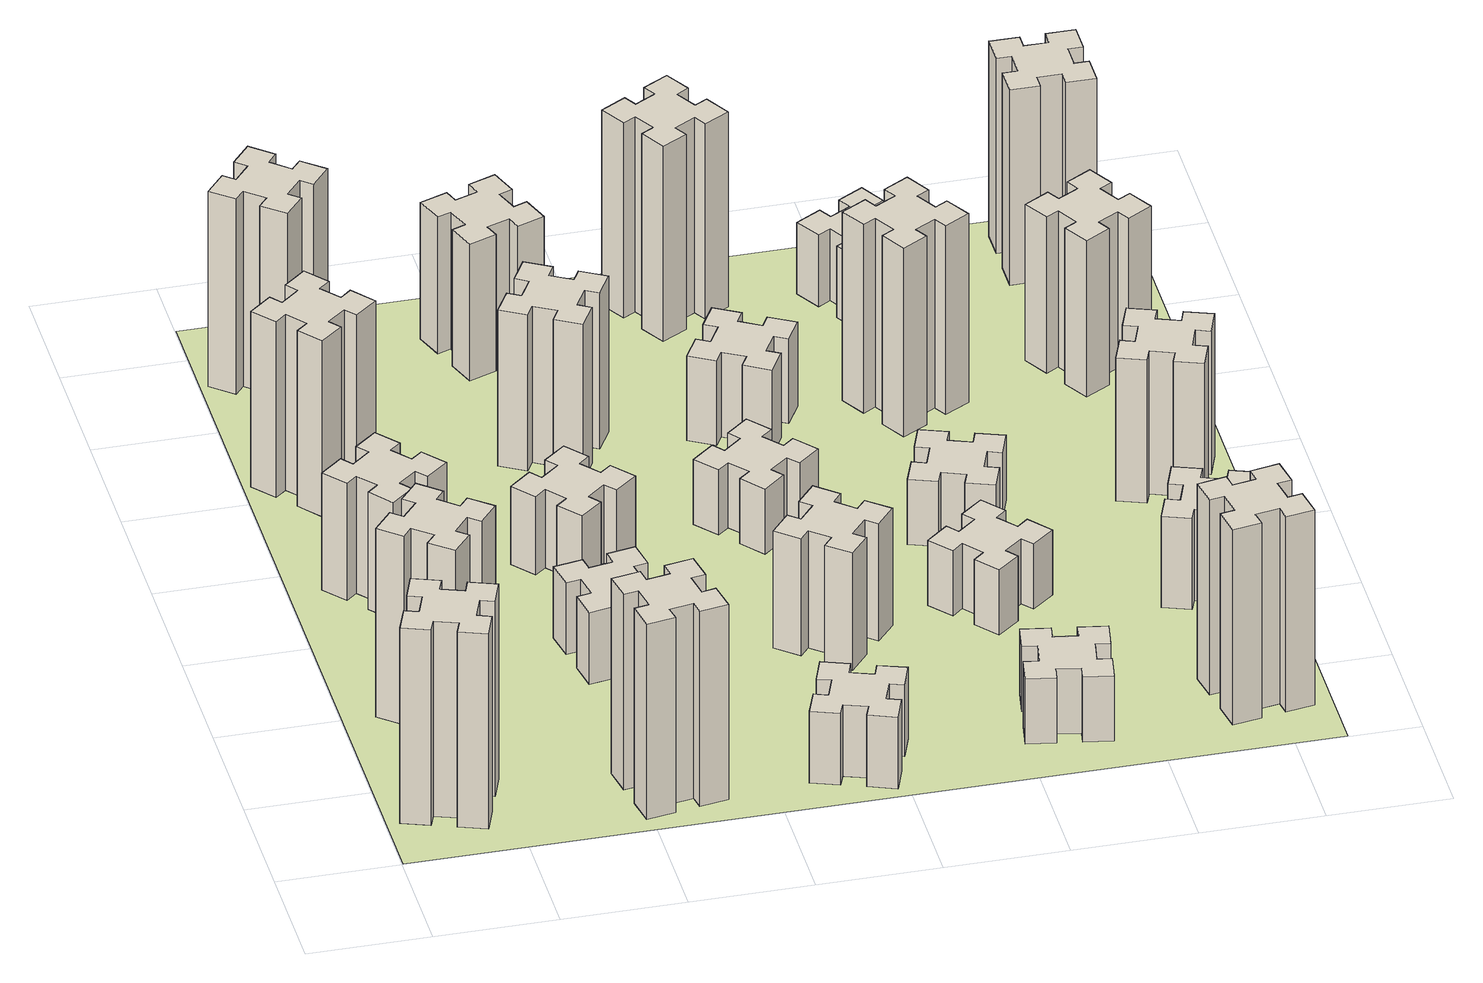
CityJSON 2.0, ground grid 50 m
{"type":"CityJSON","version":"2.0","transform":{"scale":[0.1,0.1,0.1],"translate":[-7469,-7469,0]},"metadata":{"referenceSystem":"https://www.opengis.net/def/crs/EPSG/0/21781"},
"CityObjects":{
"building1":{"type":"Building","attributes":{"class":"1000","function":"1000","usage":"1000","yearOfConstruction":2016,"roofType":"1000","measuredHeight":90,"storeysAboveGround":30,"storeysBelowGround":0},"geometry":[{"type":"Solid","lod":"1","boundaries":[[[[0,1,2,3,4,5,6,7,8,9,10,11,12,13,14,15,16,17,18,19]],[[17,16,20,21]],[[16,15,22,20]],[[15,14,23,22]],[[14,13,24,23]],[[13,12,25,24]],[[12,11,26,25]],[[11,10,27,26]],[[10,9,28,27]],[[9,8,29,28]],[[8,7,30,29]],[[7,6,31,30]],[[6,5,32,31]],[[5,4,33,32]],[[4,3,34,33]],[[3,2,35,34]],[[2,1,36,35]],[[1,0,37,36]],[[0,19,38,37]],[[19,18,39,38]],[[18,17,21,39]],[[24,25,26,27,28,29,30,31,32,33,34,35,36,37,38,39,21,20,22,23]]]]}]},
"building2":{"type":"Building","attributes":{"class":"1000","function":"1000","usage":"1000","yearOfConstruction":2016,"roofType":"1000","measuredHeight":87,"storeysAboveGround":30,"storeysBelowGround":0},"geometry":[{"type":"Solid","lod":"1","boundaries":[[[[40,41,42,43,44,45,46,47,48,49,50,51,52,53,54,55,56,57,58,59]],[[57,56,60,61]],[[56,55,62,60]],[[55,54,63,62]],[[54,53,64,63]],[[53,52,65,64]],[[52,51,66,65]],[[51,50,67,66]],[[50,49,68,67]],[[49,48,69,68]],[[48,47,70,69]],[[47,46,71,70]],[[46,45,72,71]],[[45,44,73,72]],[[44,43,74,73]],[[43,42,75,74]],[[42,41,76,75]],[[41,40,77,76]],[[40,59,78,77]],[[59,58,79,78]],[[58,57,61,79]],[[64,65,66,67,68,69,70,71,72,73,74,75,76,77,78,79,61,60,62,63]]]]}]},
"building3":{"type":"Building","attributes":{"class":"1000","function":"1000","usage":"1000","yearOfConstruction":2016,"roofType":"1000","measuredHeight":54,"storeysAboveGround":30,"storeysBelowGround":0},"geometry":[{"type":"Solid","lod":"1","boundaries":[[[[80,81,82,83,84,85,86,87,88,89,90,91,92,93,94,95,96,97,98,99]],[[97,96,100,101]],[[96,95,102,100]],[[95,94,103,102]],[[94,93,104,103]],[[93,92,105,104]],[[92,91,106,105]],[[91,90,107,106]],[[90,89,108,107]],[[89,88,109,108]],[[88,87,110,109]],[[87,86,111,110]],[[86,85,112,111]],[[85,84,113,112]],[[84,83,114,113]],[[83,82,115,114]],[[82,81,116,115]],[[81,80,117,116]],[[80,99,118,117]],[[99,98,119,118]],[[98,97,101,119]],[[104,105,106,107,108,109,110,111,112,113,114,115,116,117,118,119,101,100,102,103]]]]}]},
"building4":{"type":"Building","attributes":{"class":"1000","function":"1000","usage":"1000","yearOfConstruction":2016,"roofType":"1000","measuredHeight":81,"storeysAboveGround":30,"storeysBelowGround":0},"geometry":[{"type":"Solid","lod":"1","boundaries":[[[[120,121,122,123,124,125,126,127,128,129,130,131,132,133,134,135,136,137,138,139]],[[137,136,140,141]],[[136,135,142,140]],[[135,134,143,142]],[[134,133,144,143]],[[133,132,145,144]],[[132,131,146,145]],[[131,130,147,146]],[[130,129,148,147]],[[129,128,149,148]],[[128,127,150,149]],[[127,126,151,150]],[[126,125,152,151]],[[125,124,153,152]],[[124,123,154,153]],[[123,122,155,154]],[[122,121,156,155]],[[121,120,157,156]],[[120,139,158,157]],[[139,138,159,158]],[[138,137,141,159]],[[144,145,146,147,148,149,150,151,152,153,154,155,156,157,158,159,141,140,142,143]]]]}]},
"building5":{"type":"Building","attributes":{"class":"1000","function":"1000","usage":"1000","yearOfConstruction":2016,"roofType":"1000","measuredHeight":90,"storeysAboveGround":30,"storeysBelowGround":0},"geometry":[{"type":"Solid","lod":"1","boundaries":[[[[160,161,162,163,164,165,166,167,168,169,170,171,172,173,174,175,176,177,178,179]],[[177,176,180,181]],[[176,175,182,180]],[[175,174,183,182]],[[174,173,184,183]],[[173,172,185,184]],[[172,171,186,185]],[[171,170,187,186]],[[170,169,188,187]],[[169,168,189,188]],[[168,167,190,189]],[[167,166,191,190]],[[166,165,192,191]],[[165,164,193,192]],[[164,163,194,193]],[[163,162,195,194]],[[162,161,196,195]],[[161,160,197,196]],[[160,179,198,197]],[[179,178,199,198]],[[178,177,181,199]],[[184,185,186,187,188,189,190,191,192,193,194,195,196,197,198,199,181,180,182,183]]]]}]},
"building6":{"type":"Building","attributes":{"class":"1000","function":"1000","usage":"1000","yearOfConstruction":2016,"roofType":"1000","measuredHeight":90,"storeysAboveGround":30,"storeysBelowGround":0},"geometry":[{"type":"Solid","lod":"1","boundaries":[[[[200,201,202,203,204,205,206,207,208,209,210,211,212,213,214,215,216,217,218,219]],[[217,216,220,221]],[[216,215,222,220]],[[215,214,223,222]],[[214,213,224,223]],[[213,212,225,224]],[[212,211,226,225]],[[211,210,227,226]],[[210,209,228,227]],[[209,208,229,228]],[[208,207,230,229]],[[207,206,231,230]],[[206,205,232,231]],[[205,204,233,232]],[[204,203,234,233]],[[203,202,235,234]],[[202,201,236,235]],[[201,200,237,236]],[[200,219,238,237]],[[219,218,239,238]],[[218,217,221,239]],[[224,225,226,227,228,229,230,231,232,233,234,235,236,237,238,239,221,220,222,223]]]]}]},
"building7":{"type":"Building","attributes":{"class":"1000","function":"1000","usage":"1000","yearOfConstruction":2016,"roofType":"1000","measuredHeight":33,"storeysAboveGround":30,"storeysBelowGround":0},"geometry":[{"type":"Solid","lod":"1","boundaries":[[[[240,241,242,243,244,245,246,247,248,249,250,251,252,253,254,255,256,257,258,259]],[[257,256,260,261]],[[256,255,262,260]],[[255,254,263,262]],[[254,253,264,263]],[[253,252,265,264]],[[252,251,266,265]],[[251,250,267,266]],[[250,249,268,267]],[[249,248,269,268]],[[248,247,270,269]],[[247,246,271,270]],[[246,245,272,271]],[[245,244,273,272]],[[244,243,274,273]],[[243,242,275,274]],[[242,241,276,275]],[[241,240,277,276]],[[240,259,278,277]],[[259,258,279,278]],[[258,257,261,279]],[[264,265,266,267,268,269,270,271,272,273,274,275,276,277,278,279,261,260,262,263]]]]}]},
"building8":{"type":"Building","attributes":{"class":"1000","function":"1000","usage":"1000","yearOfConstruction":2016,"roofType":"1000","measuredHeight":36,"storeysAboveGround":30,"storeysBelowGround":0},"geometry":[{"type":"Solid","lod":"1","boundaries":[[[[280,281,282,283,284,285,286,287,288,289,290,291,292,293,294,295,296,297,298,299]],[[297,296,300,301]],[[296,295,302,300]],[[295,294,303,302]],[[294,293,304,303]],[[293,292,305,304]],[[292,291,306,305]],[[291,290,307,306]],[[290,289,308,307]],[[289,288,309,308]],[[288,287,310,309]],[[287,286,311,310]],[[286,285,312,311]],[[285,284,313,312]],[[284,283,314,313]],[[283,282,315,314]],[[282,281,316,315]],[[281,280,317,316]],[[280,299,318,317]],[[299,298,319,318]],[[298,297,301,319]],[[304,305,306,307,308,309,310,311,312,313,314,315,316,317,318,319,301,300,302,303]]]]}]},
"building9":{"type":"Building","attributes":{"class":"1000","function":"1000","usage":"1000","yearOfConstruction":2016,"roofType":"1000","measuredHeight":33,"storeysAboveGround":30,"storeysBelowGround":0},"geometry":[{"type":"Solid","lod":"1","boundaries":[[[[320,321,322,323,324,325,326,327,328,329,330,331,332,333,334,335,336,337,338,339]],[[337,336,340,341]],[[336,335,342,340]],[[335,334,343,342]],[[334,333,344,343]],[[333,332,345,344]],[[332,331,346,345]],[[331,330,347,346]],[[330,329,348,347]],[[329,328,349,348]],[[328,327,350,349]],[[327,326,351,350]],[[326,325,352,351]],[[325,324,353,352]],[[324,323,354,353]],[[323,322,355,354]],[[322,321,356,355]],[[321,320,357,356]],[[320,339,358,357]],[[339,338,359,358]],[[338,337,341,359]],[[344,345,346,347,348,349,350,351,352,353,354,355,356,357,358,359,341,340,342,343]]]]}]},
"building10":{"type":"Building","attributes":{"class":"1000","function":"1000","usage":"1000","yearOfConstruction":2016,"roofType":"1000","measuredHeight":72,"storeysAboveGround":30,"storeysBelowGround":0},"geometry":[{"type":"Solid","lod":"1","boundaries":[[[[360,361,362,363,364,365,366,367,368,369,370,371,372,373,374,375,376,377,378,379]],[[377,376,380,381]],[[376,375,382,380]],[[375,374,383,382]],[[374,373,384,383]],[[373,372,385,384]],[[372,371,386,385]],[[371,370,387,386]],[[370,369,388,387]],[[369,368,389,388]],[[368,367,390,389]],[[367,366,391,390]],[[366,365,392,391]],[[365,364,393,392]],[[364,363,394,393]],[[363,362,395,394]],[[362,361,396,395]],[[361,360,397,396]],[[360,379,398,397]],[[379,378,399,398]],[[378,377,381,399]],[[384,385,386,387,388,389,390,391,392,393,394,395,396,397,398,399,381,380,382,383]]]]}]},
"building11":{"type":"Building","attributes":{"class":"1000","function":"1000","usage":"1000","yearOfConstruction":2016,"roofType":"1000","measuredHeight":63,"storeysAboveGround":30,"storeysBelowGround":0},"geometry":[{"type":"Solid","lod":"1","boundaries":[[[[400,401,402,403,404,405,406,407,408,409,410,411,412,413,414,415,416,417,418,419]],[[417,416,420,421]],[[416,415,422,420]],[[415,414,423,422]],[[414,413,424,423]],[[413,412,425,424]],[[412,411,426,425]],[[411,410,427,426]],[[410,409,428,427]],[[409,408,429,428]],[[408,407,430,429]],[[407,406,431,430]],[[406,405,432,431]],[[405,404,433,432]],[[404,403,434,433]],[[403,402,435,434]],[[402,401,436,435]],[[401,400,437,436]],[[400,419,438,437]],[[419,418,439,438]],[[418,417,421,439]],[[424,425,426,427,428,429,430,431,432,433,434,435,436,437,438,439,421,420,422,423]]]]}]},
"building12":{"type":"Building","attributes":{"class":"1000","function":"1000","usage":"1000","yearOfConstruction":2016,"roofType":"1000","measuredHeight":54,"storeysAboveGround":30,"storeysBelowGround":0},"geometry":[{"type":"Solid","lod":"1","boundaries":[[[[440,441,442,443,444,445,446,447,448,449,450,451,452,453,454,455,456,457,458,459]],[[457,456,460,461]],[[456,455,462,460]],[[455,454,463,462]],[[454,453,464,463]],[[453,452,465,464]],[[452,451,466,465]],[[451,450,467,466]],[[450,449,468,467]],[[449,448,469,468]],[[448,447,470,469]],[[447,446,471,470]],[[446,445,472,471]],[[445,444,473,472]],[[444,443,474,473]],[[443,442,475,474]],[[442,441,476,475]],[[441,440,477,476]],[[440,459,478,477]],[[459,458,479,478]],[[458,457,461,479]],[[464,465,466,467,468,469,470,471,472,473,474,475,476,477,478,479,461,460,462,463]]]]}]},
"building13":{"type":"Building","attributes":{"class":"1000","function":"1000","usage":"1000","yearOfConstruction":2016,"roofType":"1000","measuredHeight":30,"storeysAboveGround":30,"storeysBelowGround":0},"geometry":[{"type":"Solid","lod":"1","boundaries":[[[[480,481,482,483,484,485,486,487,488,489,490,491,492,493,494,495,496,497,498,499]],[[497,496,500,501]],[[496,495,502,500]],[[495,494,503,502]],[[494,493,504,503]],[[493,492,505,504]],[[492,491,506,505]],[[491,490,507,506]],[[490,489,508,507]],[[489,488,509,508]],[[488,487,510,509]],[[487,486,511,510]],[[486,485,512,511]],[[485,484,513,512]],[[484,483,514,513]],[[483,482,515,514]],[[482,481,516,515]],[[481,480,517,516]],[[480,499,518,517]],[[499,498,519,518]],[[498,497,501,519]],[[504,505,506,507,508,509,510,511,512,513,514,515,516,517,518,519,501,500,502,503]]]]}]},
"building14":{"type":"Building","attributes":{"class":"1000","function":"1000","usage":"1000","yearOfConstruction":2016,"roofType":"1000","measuredHeight":39,"storeysAboveGround":30,"storeysBelowGround":0},"geometry":[{"type":"Solid","lod":"1","boundaries":[[[[520,521,522,523,524,525,526,527,528,529,530,531,532,533,534,535,536,537,538,539]],[[537,536,540,541]],[[536,535,542,540]],[[535,534,543,542]],[[534,533,544,543]],[[533,532,545,544]],[[532,531,546,545]],[[531,530,547,546]],[[530,529,548,547]],[[529,528,549,548]],[[528,527,550,549]],[[527,526,551,550]],[[526,525,552,551]],[[525,524,553,552]],[[524,523,554,553]],[[523,522,555,554]],[[522,521,556,555]],[[521,520,557,556]],[[520,539,558,557]],[[539,538,559,558]],[[538,537,541,559]],[[544,545,546,547,548,549,550,551,552,553,554,555,556,557,558,559,541,540,542,543]]]]}]},
"building15":{"type":"Building","attributes":{"class":"1000","function":"1000","usage":"1000","yearOfConstruction":2016,"roofType":"1000","measuredHeight":30,"storeysAboveGround":30,"storeysBelowGround":0},"geometry":[{"type":"Solid","lod":"1","boundaries":[[[[560,561,562,563,564,565,566,567,568,569,570,571,572,573,574,575,576,577,578,579]],[[577,576,580,581]],[[576,575,582,580]],[[575,574,583,582]],[[574,573,584,583]],[[573,572,585,584]],[[572,571,586,585]],[[571,570,587,586]],[[570,569,588,587]],[[569,568,589,588]],[[568,567,590,589]],[[567,566,591,590]],[[566,565,592,591]],[[565,564,593,592]],[[564,563,594,593]],[[563,562,595,594]],[[562,561,596,595]],[[561,560,597,596]],[[560,579,598,597]],[[579,578,599,598]],[[578,577,581,599]],[[584,585,586,587,588,589,590,591,592,593,594,595,596,597,598,599,581,580,582,583]]]]}]},
"building16":{"type":"Building","attributes":{"class":"1000","function":"1000","usage":"1000","yearOfConstruction":2016,"roofType":"1000","measuredHeight":90,"storeysAboveGround":30,"storeysBelowGround":0},"geometry":[{"type":"Solid","lod":"1","boundaries":[[[[600,601,602,603,604,605,606,607,608,609,610,611,612,613,614,615,616,617,618,619]],[[617,616,620,621]],[[616,615,622,620]],[[615,614,623,622]],[[614,613,624,623]],[[613,612,625,624]],[[612,611,626,625]],[[611,610,627,626]],[[610,609,628,627]],[[609,608,629,628]],[[608,607,630,629]],[[607,606,631,630]],[[606,605,632,631]],[[605,604,633,632]],[[604,603,634,633]],[[603,602,635,634]],[[602,601,636,635]],[[601,600,637,636]],[[600,619,638,637]],[[619,618,639,638]],[[618,617,621,639]],[[624,625,626,627,628,629,630,631,632,633,634,635,636,637,638,639,621,620,622,623]]]]}]},
"building17":{"type":"Building","attributes":{"class":"1000","function":"1000","usage":"1000","yearOfConstruction":2016,"roofType":"1000","measuredHeight":30,"storeysAboveGround":30,"storeysBelowGround":0},"geometry":[{"type":"Solid","lod":"1","boundaries":[[[[640,641,642,643,644,645,646,647,648,649,650,651,652,653,654,655,656,657,658,659]],[[657,656,660,661]],[[656,655,662,660]],[[655,654,663,662]],[[654,653,664,663]],[[653,652,665,664]],[[652,651,666,665]],[[651,650,667,666]],[[650,649,668,667]],[[649,648,669,668]],[[648,647,670,669]],[[647,646,671,670]],[[646,645,672,671]],[[645,644,673,672]],[[644,643,674,673]],[[643,642,675,674]],[[642,641,676,675]],[[641,640,677,676]],[[640,659,678,677]],[[659,658,679,678]],[[658,657,661,679]],[[664,665,666,667,668,669,670,671,672,673,674,675,676,677,678,679,661,660,662,663]]]]}]},
"building18":{"type":"Building","attributes":{"class":"1000","function":"1000","usage":"1000","yearOfConstruction":2016,"roofType":"1000","measuredHeight":30,"storeysAboveGround":30,"storeysBelowGround":0},"geometry":[{"type":"Solid","lod":"1","boundaries":[[[[680,681,682,683,684,685,686,687,688,689,690,691,692,693,694,695,696,697,698,699]],[[697,696,700,701]],[[696,695,702,700]],[[695,694,703,702]],[[694,693,704,703]],[[693,692,705,704]],[[692,691,706,705]],[[691,690,707,706]],[[690,689,708,707]],[[689,688,709,708]],[[688,687,710,709]],[[687,686,711,710]],[[686,685,712,711]],[[685,684,713,712]],[[684,683,714,713]],[[683,682,715,714]],[[682,681,716,715]],[[681,680,717,716]],[[680,699,718,717]],[[699,698,719,718]],[[698,697,701,719]],[[704,705,706,707,708,709,710,711,712,713,714,715,716,717,718,719,701,700,702,703]]]]}]},
"building19":{"type":"Building","attributes":{"class":"1000","function":"1000","usage":"1000","yearOfConstruction":2016,"roofType":"1000","measuredHeight":87,"storeysAboveGround":30,"storeysBelowGround":0},"geometry":[{"type":"Solid","lod":"1","boundaries":[[[[720,721,722,723,724,725,726,727,728,729,730,731,732,733,734,735,736,737,738,739]],[[737,736,740,741]],[[736,735,742,740]],[[735,734,743,742]],[[734,733,744,743]],[[733,732,745,744]],[[732,731,746,745]],[[731,730,747,746]],[[730,729,748,747]],[[729,728,749,748]],[[728,727,750,749]],[[727,726,751,750]],[[726,725,752,751]],[[725,724,753,752]],[[724,723,754,753]],[[723,722,755,754]],[[722,721,756,755]],[[721,720,757,756]],[[720,739,758,757]],[[739,738,759,758]],[[738,737,741,759]],[[744,745,746,747,748,749,750,751,752,753,754,755,756,757,758,759,741,740,742,743]]]]}]},
"building20":{"type":"Building","attributes":{"class":"1000","function":"1000","usage":"1000","yearOfConstruction":2016,"roofType":"1000","measuredHeight":90,"storeysAboveGround":30,"storeysBelowGround":0},"geometry":[{"type":"Solid","lod":"1","boundaries":[[[[760,761,762,763,764,765,766,767,768,769,770,771,772,773,774,775,776,777,778,779]],[[777,776,780,781]],[[776,775,782,780]],[[775,774,783,782]],[[774,773,784,783]],[[773,772,785,784]],[[772,771,786,785]],[[771,770,787,786]],[[770,769,788,787]],[[769,768,789,788]],[[768,767,790,789]],[[767,766,791,790]],[[766,765,792,791]],[[765,764,793,792]],[[764,763,794,793]],[[763,762,795,794]],[[762,761,796,795]],[[761,760,797,796]],[[760,779,798,797]],[[779,778,799,798]],[[778,777,781,799]],[[784,785,786,787,788,789,790,791,792,793,794,795,796,797,798,799,781,780,782,783]]]]}]},
"building21":{"type":"Building","attributes":{"class":"1000","function":"1000","usage":"1000","yearOfConstruction":2016,"roofType":"1000","measuredHeight":33,"storeysAboveGround":30,"storeysBelowGround":0},"geometry":[{"type":"Solid","lod":"1","boundaries":[[[[800,801,802,803,804,805,806,807,808,809,810,811,812,813,814,815,816,817,818,819]],[[817,816,820,821]],[[816,815,822,820]],[[815,814,823,822]],[[814,813,824,823]],[[813,812,825,824]],[[812,811,826,825]],[[811,810,827,826]],[[810,809,828,827]],[[809,808,829,828]],[[808,807,830,829]],[[807,806,831,830]],[[806,805,832,831]],[[805,804,833,832]],[[804,803,834,833]],[[803,802,835,834]],[[802,801,836,835]],[[801,800,837,836]],[[800,819,838,837]],[[819,818,839,838]],[[818,817,821,839]],[[824,825,826,827,828,829,830,831,832,833,834,835,836,837,838,839,821,820,822,823]]]]}]},
"building22":{"type":"Building","attributes":{"class":"1000","function":"1000","usage":"1000","yearOfConstruction":2016,"roofType":"1000","measuredHeight":42,"storeysAboveGround":30,"storeysBelowGround":0},"geometry":[{"type":"Solid","lod":"1","boundaries":[[[[840,841,842,843,844,845,846,847,848,849,850,851,852,853,854,855,856,857,858,859]],[[857,856,860,861]],[[856,855,862,860]],[[855,854,863,862]],[[854,853,864,863]],[[853,852,865,864]],[[852,851,866,865]],[[851,850,867,866]],[[850,849,868,867]],[[849,848,869,868]],[[848,847,870,869]],[[847,846,871,870]],[[846,845,872,871]],[[845,844,873,872]],[[844,843,874,873]],[[843,842,875,874]],[[842,841,876,875]],[[841,840,877,876]],[[840,859,878,877]],[[859,858,879,878]],[[858,857,861,879]],[[864,865,866,867,868,869,870,871,872,873,874,875,876,877,878,879,861,860,862,863]]]]}]},
"building23":{"type":"Building","attributes":{"class":"1000","function":"1000","usage":"1000","yearOfConstruction":2016,"roofType":"1000","measuredHeight":66,"storeysAboveGround":30,"storeysBelowGround":0},"geometry":[{"type":"Solid","lod":"1","boundaries":[[[[880,881,882,883,884,885,886,887,888,889,890,891,892,893,894,895,896,897,898,899]],[[897,896,900,901]],[[896,895,902,900]],[[895,894,903,902]],[[894,893,904,903]],[[893,892,905,904]],[[892,891,906,905]],[[891,890,907,906]],[[890,889,908,907]],[[889,888,909,908]],[[888,887,910,909]],[[887,886,911,910]],[[886,885,912,911]],[[885,884,913,912]],[[884,883,914,913]],[[883,882,915,914]],[[882,881,916,915]],[[881,880,917,916]],[[880,899,918,917]],[[899,898,919,918]],[[898,897,901,919]],[[904,905,906,907,908,909,910,911,912,913,914,915,916,917,918,919,901,900,902,903]]]]}]},
"building24":{"type":"Building","attributes":{"class":"1000","function":"1000","usage":"1000","yearOfConstruction":2016,"roofType":"1000","measuredHeight":72,"storeysAboveGround":30,"storeysBelowGround":0},"geometry":[{"type":"Solid","lod":"1","boundaries":[[[[920,921,922,923,924,925,926,927,928,929,930,931,932,933,934,935,936,937,938,939]],[[937,936,940,941]],[[936,935,942,940]],[[935,934,943,942]],[[934,933,944,943]],[[933,932,945,944]],[[932,931,946,945]],[[931,930,947,946]],[[930,929,948,947]],[[929,928,949,948]],[[928,927,950,949]],[[927,926,951,950]],[[926,925,952,951]],[[925,924,953,952]],[[924,923,954,953]],[[923,922,955,954]],[[922,921,956,955]],[[921,920,957,956]],[[920,939,958,957]],[[939,938,959,958]],[[938,937,941,959]],[[944,945,946,947,948,949,950,951,952,953,954,955,956,957,958,959,941,940,942,943]]]]}]},
"building25":{"type":"Building","attributes":{"class":"1000","function":"1000","usage":"1000","yearOfConstruction":2016,"roofType":"1000","measuredHeight":90,"storeysAboveGround":30,"storeysBelowGround":0},"geometry":[{"type":"Solid","lod":"1","boundaries":[[[[960,961,962,963,964,965,966,967,968,969,970,971,972,973,974,975,976,977,978,979]],[[977,976,980,981]],[[976,975,982,980]],[[975,974,983,982]],[[974,973,984,983]],[[973,972,985,984]],[[972,971,986,985]],[[971,970,987,986]],[[970,969,988,987]],[[969,968,989,988]],[[968,967,990,989]],[[967,966,991,990]],[[966,965,992,991]],[[965,964,993,992]],[[964,963,994,993]],[[963,962,995,994]],[[962,961,996,995]],[[961,960,997,996]],[[960,979,998,997]],[[979,978,999,998]],[[978,977,981,999]],[[984,985,986,987,988,989,990,991,992,993,994,995,996,997,998,999,981,980,982,983]]]]}]},
"landuse1":{"type":"LandUse","attributes":{"name":"plot1","function":"1010"},"geometry":[{"type":"MultiSurface","lod":"1","boundaries":[[[1000,1001,1002,1003]]]}]}
},
"vertices":[
[189,460,0],[155,366,0],[99,387,0],[57,274,0],[170,233,0],[191,289,0],[285,255,0],[264,199,0],[377,157,0],[418,270,0],[362,291,0],[396,385,0],[452,364,0],[493,477,0],[380,518,0],[360,462,0],[266,496,0],[287,552,0],[174,593,0],[133,480,0],[266,496,900],[287,552,900],[360,462,900],[380,518,900],[493,477,900],[452,364,900],[396,385,900],[362,291,900],[418,270,900],[377,157,900],[264,199,900],[285,255,900],[191,289,900],[170,233,900],[57,274,900],[99,387,900],[155,366,900],[189,460,900],[133,480,900],[174,593,900],
[484,1067,0],[408,1132,0],[446,1178,0],[354,1255,0],[277,1163,0],[323,1124,0],[259,1048,0],[213,1086,0],[136,994,0],[228,917,0],[266,963,0],[343,899,0],[304,853,0],[396,776,0],[473,868,0],[427,906,0],[492,983,0],[538,944,0],[615,1036,0],[523,1113,0],[492,983,870],[538,944,870],[427,906,870],[473,868,870],[396,776,870],[304,853,870],[343,899,870],[266,963,870],[228,917,870],[136,994,870],[213,1086,870],[259,1048,870],[323,1124,870],[277,1163,870],[354,1255,870],[446,1178,870],[408,1132,870],[484,1067,870],[523,1113,870],[615,1036,870],
[492,1888,0],[427,1964,0],[473,2003,0],[396,2095,0],[304,2018,0],[343,1972,0],[266,1907,0],[228,1953,0],[136,1876,0],[213,1784,0],[259,1823,0],[323,1746,0],[277,1708,0],[354,1616,0],[446,1693,0],[408,1739,0],[484,1803,0],[523,1757,0],[615,1834,0],[538,1926,0],[484,1803,540],[523,1757,540],[408,1739,540],[446,1693,540],[354,1616,540],[277,1708,540],[323,1746,540],[259,1823,540],[213,1784,540],[136,1876,540],[228,1953,540],[266,1907,540],[343,1972,540],[304,2018,540],[396,2095,540],[473,2003,540],[427,1964,540],[492,1888,540],[538,1926,540],[615,1834,540],
[243,2712,0],[166,2647,0],[128,2693,0],[36,2616,0],[113,2524,0],[159,2563,0],[223,2486,0],[177,2448,0],[254,2356,0],[346,2433,0],[308,2479,0],[384,2543,0],[423,2497,0],[515,2574,0],[438,2666,0],[392,2628,0],[327,2704,0],[373,2743,0],[296,2835,0],[204,2758,0],[327,2704,810],[373,2743,810],[392,2628,810],[438,2666,810],[515,2574,810],[423,2497,810],[384,2543,810],[308,2479,810],[346,2433,810],[254,2356,810],[177,2448,810],[223,2486,810],[159,2563,810],[113,2524,810],[36,2616,810],[128,2693,810],[166,2647,810],[243,2712,810],[204,2758,810],[296,2835,810],
[1085,158,0],[1184,176,0],[1194,117,0],[1312,137,0],[1291,256,0],[1232,245,0],[1215,344,0],[1274,354,0],[1253,472,0],[1135,451,0],[1145,392,0],[1047,375,0],[1037,434,0],[918,413,0],[939,295,0],[998,305,0],[1016,207,0],[957,197,0],[977,78,0],[1096,99,0],[1016,207,900],[957,197,900],[998,305,900],[939,295,900],[918,413,900],[1037,434,900],[1047,375,900],[1145,392,900],[1135,451,900],[1253,472,900],[1274,354,900],[1215,344,900],[1232,245,900],[1291,256,900],[1312,137,900],[1194,117,900],[1184,176,900],[1085,158,900],[1096,99,900],[977,78,900],
[384,3387,0],[308,3452,0],[346,3498,0],[254,3575,0],[177,3483,0],[223,3444,0],[159,3368,0],[113,3406,0],[36,3314,0],[128,3237,0],[166,3283,0],[243,3219,0],[204,3173,0],[296,3096,0],[373,3188,0],[327,3226,0],[392,3303,0],[438,3264,0],[515,3356,0],[423,3433,0],[392,3303,900],[438,3264,900],[327,3226,900],[373,3188,900],[296,3096,900],[204,3173,900],[243,3219,900],[166,3283,900],[128,3237,900],[36,3314,900],[113,3406,900],[159,3368,900],[223,3444,900],[177,3483,900],[254,3575,900],[346,3498,900],[308,3452,900],[384,3387,900],[423,3433,900],[515,3356,900],
[1145,1332,0],[1047,1315,0],[1037,1374,0],[918,1353,0],[939,1235,0],[998,1245,0],[1016,1147,0],[957,1137,0],[977,1018,0],[1096,1039,0],[1085,1098,0],[1184,1116,0],[1194,1057,0],[1312,1077,0],[1291,1196,0],[1232,1185,0],[1215,1284,0],[1274,1294,0],[1253,1412,0],[1135,1391,0],[1215,1284,330],[1274,1294,330],[1232,1185,330],[1291,1196,330],[1312,1077,330],[1194,1057,330],[1184,1116,330],[1085,1098,330],[1096,1039,330],[977,1018,330],[957,1137,330],[1016,1147,330],[998,1245,330],[939,1235,330],[918,1353,330],[1037,1374,330],[1047,1315,330],[1145,1332,330],[1135,1391,330],[1253,1412,330],
[1083,1972,0],[1006,1907,0],[968,1953,0],[876,1876,0],[953,1784,0],[999,1823,0],[1063,1746,0],[1017,1708,0],[1094,1616,0],[1186,1693,0],[1148,1739,0],[1224,1803,0],[1263,1757,0],[1355,1834,0],[1278,1926,0],[1232,1888,0],[1167,1964,0],[1213,2003,0],[1136,2095,0],[1044,2018,0],[1167,1964,360],[1213,2003,360],[1232,1888,360],[1278,1926,360],[1355,1834,360],[1263,1757,360],[1224,1803,360],[1148,1739,360],[1186,1693,360],[1094,1616,360],[1017,1708,360],[1063,1746,360],[999,1823,360],[953,1784,360],[876,1876,360],[968,1953,360],[1006,1907,360],[1083,1972,360],[1044,2018,360],[1136,2095,360],
[1769,360,0],[1735,266,0],[1679,287,0],[1637,174,0],[1750,133,0],[1771,189,0],[1865,155,0],[1844,99,0],[1957,57,0],[1998,170,0],[1942,191,0],[1976,285,0],[2032,264,0],[2073,377,0],[1960,418,0],[1940,362,0],[1846,396,0],[1867,452,0],[1754,493,0],[1713,380,0],[1846,396,330],[1867,452,330],[1940,362,330],[1960,418,330],[2073,377,330],[2032,264,330],[1976,285,330],[1942,191,330],[1998,170,330],[1957,57,330],[1844,99,330],[1865,155,330],[1771,189,330],[1750,133,330],[1637,174,330],[1679,287,330],[1735,266,330],[1769,360,330],[1713,380,330],[1754,493,330],
[1314,2666,0],[1227,2716,0],[1257,2768,0],[1153,2828,0],[1093,2724,0],[1145,2694,0],[1095,2607,0],[1043,2637,0],[983,2533,0],[1087,2473,0],[1117,2525,0],[1204,2475,0],[1174,2423,0],[1278,2363,0],[1338,2467,0],[1286,2497,0],[1336,2584,0],[1388,2554,0],[1448,2658,0],[1344,2718,0],[1336,2584,720],[1388,2554,720],[1286,2497,720],[1338,2467,720],[1278,2363,720],[1174,2423,720],[1204,2475,720],[1117,2525,720],[1087,2473,720],[983,2533,720],[1043,2637,720],[1095,2607,720],[1145,2694,720],[1093,2724,720],[1153,2828,720],[1257,2768,720],[1227,2716,720],[1314,2666,720],[1344,2718,720],[1448,2658,720],
[1125,3456,0],[1031,3422,0],[1010,3478,0],[897,3437,0],[939,3324,0],[995,3345,0],[1029,3251,0],[973,3230,0],[1014,3117,0],[1127,3159,0],[1106,3215,0],[1200,3249,0],[1220,3193,0],[1333,3234,0],[1292,3347,0],[1236,3326,0],[1202,3420,0],[1258,3440,0],[1217,3553,0],[1104,3512,0],[1202,3420,630],[1258,3440,630],[1236,3326,630],[1292,3347,630],[1333,3234,630],[1220,3193,630],[1200,3249,630],[1106,3215,630],[1127,3159,630],[1014,3117,630],[973,3230,630],[1029,3251,630],[995,3345,630],[939,3324,630],[897,3437,630],[1010,3478,630],[1031,3422,630],[1125,3456,630],[1104,3512,630],[1217,3553,630],
[1846,1063,0],[1923,999,0],[1884,953,0],[1976,876,0],[2053,968,0],[2007,1006,0],[2072,1083,0],[2118,1044,0],[2195,1136,0],[2103,1213,0],[2064,1167,0],[1988,1232,0],[2026,1278,0],[1934,1355,0],[1857,1263,0],[1903,1224,0],[1839,1148,0],[1793,1186,0],[1716,1094,0],[1808,1017,0],[1839,1148,540],[1793,1186,540],[1903,1224,540],[1857,1263,540],[1934,1355,540],[2026,1278,540],[1988,1232,540],[2064,1167,540],[2103,1213,540],[2195,1136,540],[2118,1044,540],[2072,1083,540],[2007,1006,540],[2053,968,540],[1976,876,540],[1884,953,540],[1923,999,540],[1846,1063,540],[1808,1017,540],[1716,1094,540],
[1972,1988,0],[1907,2064,0],[1953,2103,0],[1876,2195,0],[1784,2118,0],[1823,2072,0],[1746,2007,0],[1708,2053,0],[1616,1976,0],[1693,1884,0],[1739,1923,0],[1803,1846,0],[1757,1808,0],[1834,1716,0],[1926,1793,0],[1888,1839,0],[1964,1903,0],[2003,1857,0],[2095,1934,0],[2018,2026,0],[1964,1903,300],[2003,1857,300],[1888,1839,300],[1926,1793,300],[1834,1716,300],[1757,1808,300],[1803,1846,300],[1739,1923,300],[1693,1884,300],[1616,1976,300],[1708,2053,300],[1746,2007,300],[1823,2072,300],[1784,2118,300],[1876,2195,300],[1953,2103,300],[1907,2064,300],[1972,1988,300],[2018,2026,300],[2095,1934,300],
[2026,2497,0],[2076,2584,0],[2128,2554,0],[2188,2658,0],[2084,2718,0],[2054,2666,0],[1967,2716,0],[1997,2768,0],[1893,2828,0],[1833,2724,0],[1885,2694,0],[1835,2607,0],[1783,2637,0],[1723,2533,0],[1827,2473,0],[1857,2525,0],[1944,2475,0],[1914,2423,0],[2018,2363,0],[2078,2467,0],[1944,2475,390],[1914,2423,390],[1857,2525,390],[1827,2473,390],[1723,2533,390],[1783,2637,390],[1835,2607,390],[1885,2694,390],[1833,2724,390],[1893,2828,390],[1997,2768,390],[1967,2716,390],[2054,2666,390],[2084,2718,390],[2188,2658,390],[2128,2554,390],[2076,2584,390],[2026,2497,390],[2078,2467,390],[2018,2363,390],
[2596,444,0],[2578,345,0],[2519,356,0],[2498,237,0],[2617,217,0],[2627,276,0],[2725,258,0],[2715,199,0],[2833,178,0],[2854,297,0],[2795,307,0],[2812,405,0],[2871,395,0],[2892,513,0],[2774,534,0],[2764,475,0],[2665,492,0],[2676,551,0],[2557,572,0],[2537,454,0],[2665,492,300],[2676,551,300],[2764,475,300],[2774,534,300],[2892,513,300],[2871,395,300],[2812,405,300],[2795,307,300],[2854,297,300],[2833,178,300],[2715,199,300],[2725,258,300],[2627,276,300],[2617,217,300],[2498,237,300],[2519,356,300],[2578,345,300],[2596,444,300],[2537,454,300],[2557,572,300],
[1844,3556,0],[1757,3506,0],[1727,3558,0],[1623,3498,0],[1683,3394,0],[1735,3424,0],[1785,3337,0],[1733,3307,0],[1793,3203,0],[1897,3263,0],[1867,3315,0],[1954,3365,0],[1984,3313,0],[2088,3373,0],[2028,3477,0],[1976,3447,0],[1926,3534,0],[1978,3564,0],[1918,3668,0],[1814,3608,0],[1926,3534,900],[1978,3564,900],[1976,3447,900],[2028,3477,900],[2088,3373,900],[1984,3313,900],[1954,3365,900],[1867,3315,900],[1897,3263,900],[1793,3203,900],[1733,3307,900],[1785,3337,900],[1735,3424,900],[1683,3394,900],[1623,3498,900],[1727,3558,900],[1757,3506,900],[1844,3556,900],[1814,3608,900],[1918,3668,900],
[2628,1099,0],[2704,1163,0],[2743,1117,0],[2835,1194,0],[2758,1286,0],[2712,1248,0],[2647,1324,0],[2693,1363,0],[2616,1455,0],[2524,1378,0],[2563,1332,0],[2486,1267,0],[2448,1313,0],[2356,1236,0],[2433,1144,0],[2479,1183,0],[2543,1106,0],[2497,1068,0],[2574,976,0],[2666,1053,0],[2543,1106,300],[2497,1068,300],[2479,1183,300],[2433,1144,300],[2356,1236,300],[2448,1313,300],[2486,1267,300],[2563,1332,300],[2524,1378,300],[2616,1455,300],[2693,1363,300],[2647,1324,300],[2712,1248,300],[2758,1286,300],[2835,1194,300],[2743,1117,300],[2704,1163,300],[2628,1099,300],[2666,1053,300],[2574,976,300],
[2509,1840,0],[2475,1746,0],[2419,1767,0],[2377,1654,0],[2490,1613,0],[2511,1669,0],[2605,1635,0],[2584,1579,0],[2697,1537,0],[2738,1650,0],[2682,1671,0],[2716,1765,0],[2772,1744,0],[2813,1857,0],[2700,1898,0],[2680,1842,0],[2586,1876,0],[2607,1932,0],[2494,1973,0],[2453,1860,0],[2586,1876,300],[2607,1932,300],[2680,1842,300],[2700,1898,300],[2813,1857,300],[2772,1744,300],[2716,1765,300],[2682,1671,300],[2738,1650,300],[2697,1537,300],[2584,1579,300],[2605,1635,300],[2511,1669,300],[2490,1613,300],[2377,1654,300],[2419,1767,300],[2475,1746,300],[2509,1840,300],[2453,1860,300],[2494,1973,300],
[2607,2475,0],[2694,2525,0],[2724,2473,0],[2828,2533,0],[2768,2637,0],[2716,2607,0],[2666,2694,0],[2718,2724,0],[2658,2828,0],[2554,2768,0],[2584,2716,0],[2497,2666,0],[2467,2718,0],[2363,2658,0],[2423,2554,0],[2475,2584,0],[2525,2497,0],[2473,2467,0],[2533,2363,0],[2637,2423,0],[2525,2497,870],[2473,2467,870],[2475,2584,870],[2423,2554,870],[2363,2658,870],[2467,2718,870],[2497,2666,870],[2584,2716,870],[2554,2768,870],[2658,2828,870],[2718,2724,870],[2666,2694,870],[2716,2607,870],[2768,2637,870],[2828,2533,870],[2724,2473,870],[2694,2525,870],[2607,2475,870],[2637,2423,870],[2533,2363,870],
[3465,492,0],[3367,475,0],[3357,534,0],[3238,513,0],[3259,395,0],[3318,405,0],[3336,307,0],[3277,297,0],[3297,178,0],[3416,199,0],[3405,258,0],[3504,276,0],[3514,217,0],[3632,237,0],[3611,356,0],[3552,345,0],[3535,444,0],[3594,454,0],[3573,572,0],[3455,551,0],[3535,444,900],[3594,454,900],[3552,345,900],[3611,356,900],[3632,237,900],[3514,217,900],[3504,276,900],[3405,258,900],[3416,199,900],[3297,178,900],[3277,297,900],[3336,307,900],[3318,405,900],[3259,395,900],[3238,513,900],[3357,534,900],[3367,475,900],[3465,492,900],[3455,551,900],[3573,572,900],
[2716,3347,0],[2666,3434,0],[2718,3464,0],[2658,3568,0],[2554,3508,0],[2584,3456,0],[2497,3406,0],[2467,3458,0],[2363,3398,0],[2423,3294,0],[2475,3324,0],[2525,3237,0],[2473,3207,0],[2533,3103,0],[2637,3163,0],[2607,3215,0],[2694,3265,0],[2724,3213,0],[2828,3273,0],[2768,3377,0],[2694,3265,330],[2724,3213,330],[2607,3215,330],[2637,3163,330],[2533,3103,330],[2473,3207,330],[2525,3237,330],[2475,3324,330],[2423,3294,330],[2363,3398,330],[2467,3458,330],[2497,3406,330],[2584,3456,330],[2554,3508,330],[2658,3568,330],[2718,3464,330],[2666,3434,330],[2716,3347,330],[2768,3377,330],[2828,3273,330],
[3351,1029,0],[3445,995,0],[3424,939,0],[3537,897,0],[3578,1010,0],[3522,1031,0],[3556,1125,0],[3612,1104,0],[3653,1217,0],[3540,1258,0],[3520,1202,0],[3426,1236,0],[3447,1292,0],[3334,1333,0],[3293,1220,0],[3349,1200,0],[3315,1106,0],[3259,1127,0],[3217,1014,0],[3330,973,0],[3315,1106,420],[3259,1127,420],[3349,1200,420],[3293,1220,420],[3334,1333,420],[3447,1292,420],[3426,1236,420],[3520,1202,420],[3540,1258,420],[3653,1217,420],[3612,1104,420],[3556,1125,420],[3522,1031,420],[3578,1010,420],[3537,897,420],[3424,939,420],[3445,995,420],[3351,1029,420],[3330,973,420],[3217,1014,420],
[3520,1942,0],[3426,1976,0],[3447,2032,0],[3334,2073,0],[3293,1960,0],[3349,1940,0],[3315,1846,0],[3259,1867,0],[3217,1754,0],[3330,1713,0],[3351,1769,0],[3445,1735,0],[3424,1679,0],[3537,1637,0],[3578,1750,0],[3522,1771,0],[3556,1865,0],[3612,1844,0],[3653,1957,0],[3540,1998,0],[3556,1865,660],[3612,1844,660],[3522,1771,660],[3578,1750,660],[3537,1637,660],[3424,1679,660],[3445,1735,660],[3351,1769,660],[3330,1713,660],[3217,1754,660],[3259,1867,660],[3315,1846,660],[3349,1940,660],[3293,1960,660],[3334,2073,660],[3447,2032,660],[3426,1976,660],[3520,1942,660],[3540,1998,660],[3653,1957,660],
[3324,2816,0],[3237,2766,0],[3207,2818,0],[3103,2758,0],[3163,2654,0],[3215,2684,0],[3265,2597,0],[3213,2567,0],[3273,2463,0],[3377,2523,0],[3347,2575,0],[3434,2625,0],[3464,2573,0],[3568,2633,0],[3508,2737,0],[3456,2707,0],[3406,2794,0],[3458,2824,0],[3398,2928,0],[3294,2868,0],[3406,2794,720],[3458,2824,720],[3456,2707,720],[3508,2737,720],[3568,2633,720],[3464,2573,720],[3434,2625,720],[3347,2575,720],[3377,2523,720],[3273,2463,720],[3213,2567,720],[3265,2597,720],[3215,2684,720],[3163,2654,720],[3103,2758,720],[3207,2818,720],[3237,2766,720],[3324,2816,720],[3294,2868,720],[3398,2928,720],
[3285,3325,0],[3385,3325,0],[3385,3265,0],[3505,3265,0],[3505,3385,0],[3445,3385,0],[3445,3485,0],[3505,3485,0],[3505,3605,0],[3385,3605,0],[3385,3545,0],[3285,3545,0],[3285,3605,0],[3165,3605,0],[3165,3485,0],[3225,3485,0],[3225,3385,0],[3165,3385,0],[3165,3265,0],[3285,3265,0],[3225,3385,900],[3165,3385,900],[3225,3485,900],[3165,3485,900],[3165,3605,900],[3285,3605,900],[3285,3545,900],[3385,3545,900],[3385,3605,900],[3505,3605,900],[3505,3485,900],[3445,3485,900],[3445,3385,900],[3505,3385,900],[3505,3265,900],[3385,3265,900],[3385,3325,900],[3285,3325,900],[3285,3265,900],[3165,3265,900],
[5,3705,0],[3705,3705,0],[3705,5,0],[5,5,0]
]}
